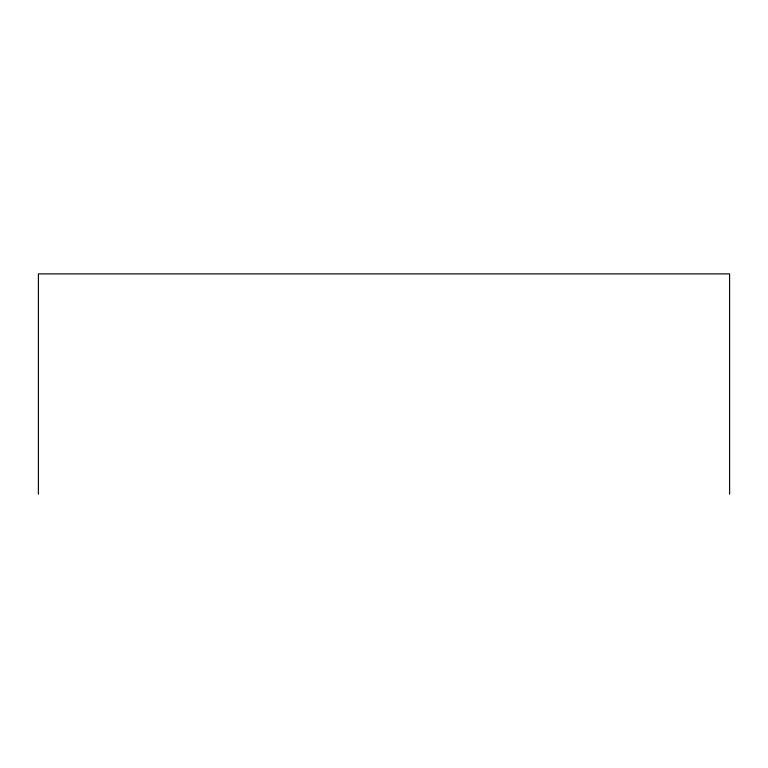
<?xml version="1.0" encoding="UTF-8"?>
<svg xmlns="http://www.w3.org/2000/svg" width="768" height="768" viewBox="0 0 768 768"><rect width="100%" height="100%" fill="white"/><g stroke="black" fill="none" stroke-linecap="round" stroke-linejoin="round"><path stroke-width="1.15" d="M729.6 494.102L729.6 273.898L38.4 273.898L38.4 494.102"/></g></svg>
